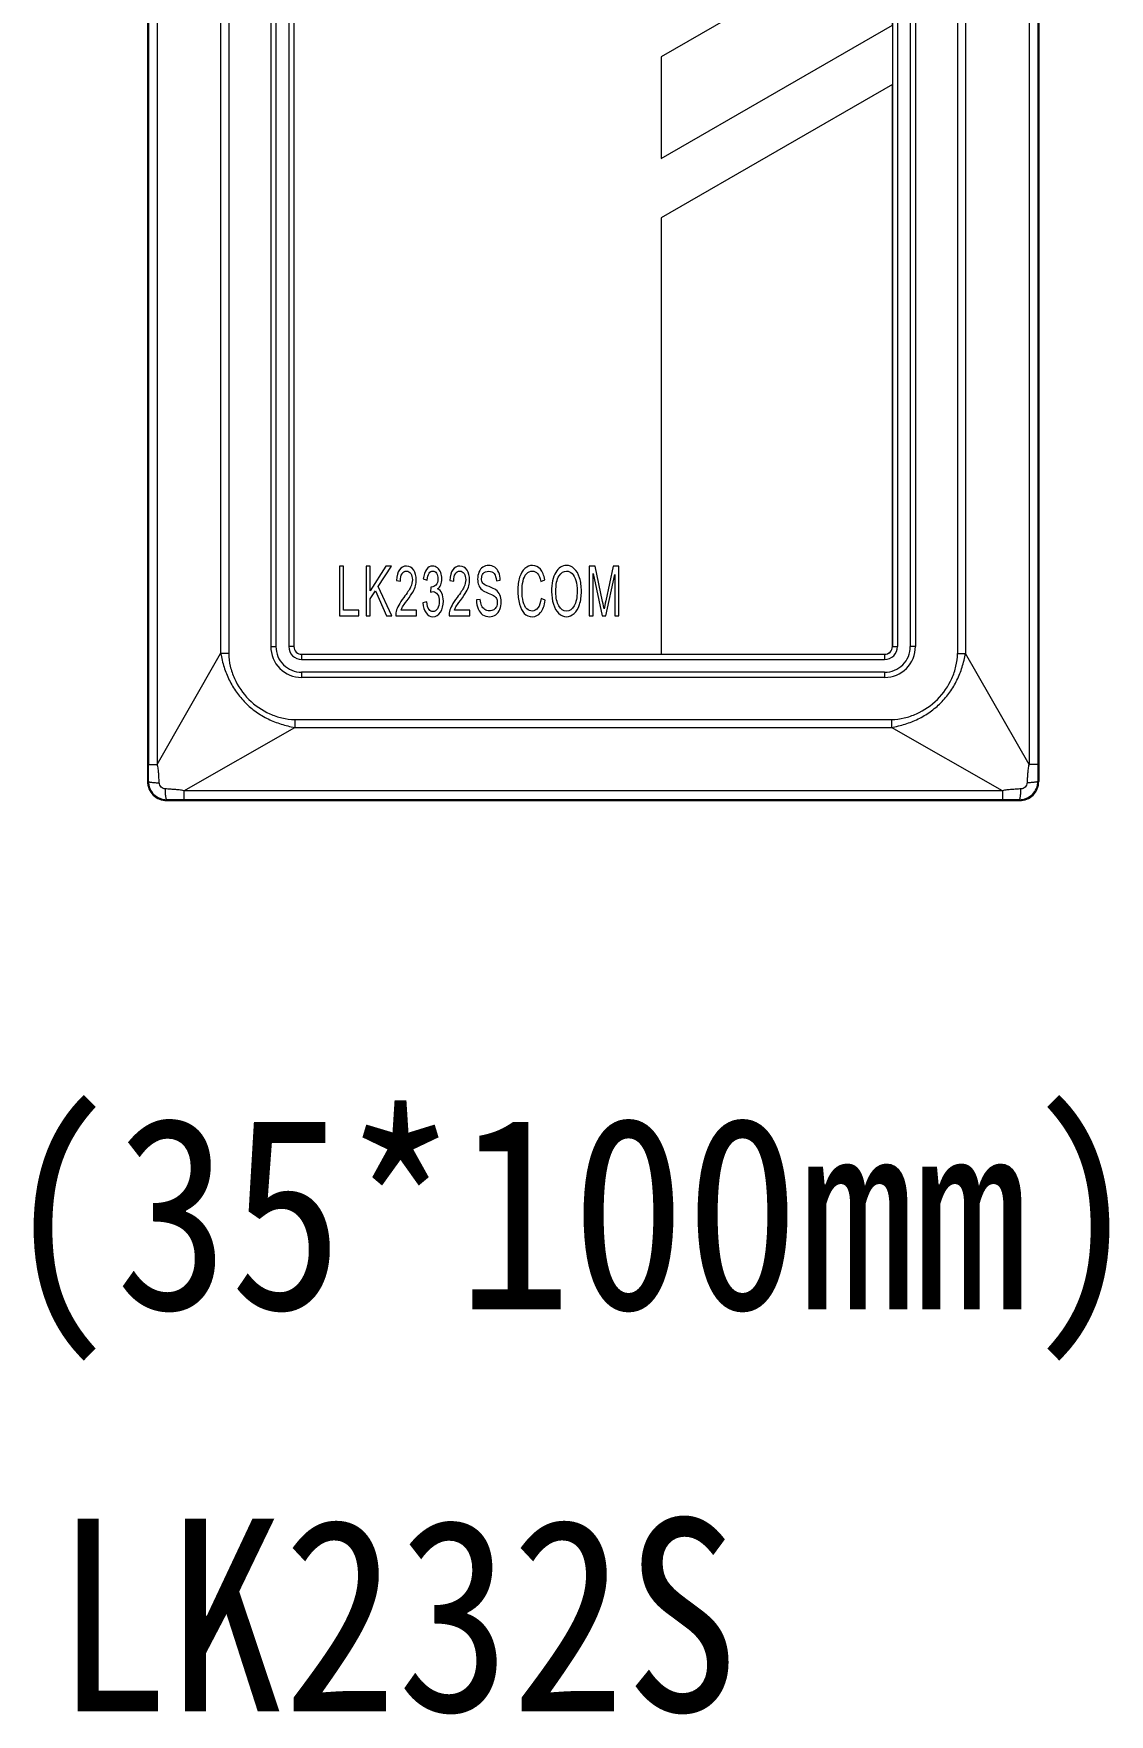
# Model space of a CAD drawing. Header units: millimetres. Extents: x 33157 to 59611, y -29750 to 1750.
# Drawn here: x 53860.2 to 53902.1, y -1009.6 to -944.2 of the extents above; entities that cross this region are included whole.
import ezdxf

# ---------------------------------------------------------------- set-up
doc = ezdxf.new("R2010")
doc.units = ezdxf.units.MM
doc.layers.get('0').update_dxf_attribs({"lineweight": 18})
doc.layers.add('layer 1', color=7, linetype='Continuous', lineweight=18)
doc.styles.add('STYLE1', font='')
doc.styles.get('STYLE1').set_extended_font_data('宋体')

msp = doc.modelspace()

# ---------------------------------------------------------------- linework, layer by layer
at = {"layer": 'layer 1', "lineweight": 9}
for p, q in [((53864.605, -874.803), (53864.605, -973.303)), ((53899.305, -874.803), (53899.305, -973.303)), ((53864.643, -875.468), (53864.643, -972.639)), ((53864.985, -875.468), (53864.985, -972.639)), ((53898.926, -875.468), (53898.926, -972.639)), ((53899.267, -875.468), (53899.267, -972.639)), ((53867.451, -879.784), (53867.451, -968.323)), ((53867.767, -879.784), (53867.767, -968.323)), ((53896.143, -879.784), (53896.143, -968.323)), ((53896.459, -879.784), (53896.459, -968.323)), ((53869.405, -880.053), (53869.405, -968.053)), ((53869.605, -880.053), (53869.605, -968.053)), ((53870.105, -880.053), (53870.105, -968.053)), ((53870.305, -880.053), (53870.305, -968.053)), ((53893.605, -880.053), (53893.605, -968.053)), ((53893.805, -880.053), (53893.805, -968.053)), ((53894.305, -880.053), (53894.305, -968.053)), ((53894.505, -880.053), (53894.505, -968.053)), ((53869.605, -968.053), (53869.605, -968.053)), ((53870.305, -968.053), (53870.305, -968.053)), ((53893.805, -968.053), (53893.805, -968.053)), ((53894.505, -968.053), (53894.505, -968.053)), ((53867.451, -968.323), (53867.451, -968.323)), ((53867.767, -968.323), (53867.767, -968.323)), ((53870.605, -968.353), (53870.605, -968.353)), ((53870.605, -968.353), (53870.605, -968.553)), ((53893.305, -968.353), (53893.305, -968.353)), ((53893.305, -968.353), (53893.305, -968.353)), ((53893.305, -968.353), (53893.305, -968.553)), ((53893.305, -968.553), (53893.305, -968.553)), ((53896.459, -968.323), (53896.459, -968.323)), ((53870.605, -969.053), (53870.605, -969.053)), ((53870.605, -969.053), (53870.605, -969.253)), ((53893.305, -969.053), (53893.305, -969.053)), ((53893.305, -969.053), (53893.305, -969.053)), ((53893.305, -969.053), (53893.305, -969.253)), ((53893.305, -969.253), (53893.305, -969.253)), ((53870.336, -970.891), (53870.336, -970.891)), ((53870.336, -970.891), (53870.336, -971.207)), ((53870.336, -971.207), (53870.336, -971.207)), ((53893.574, -970.891), (53893.574, -970.891)), ((53893.574, -970.891), (53893.574, -970.891)), ((53893.574, -970.891), (53893.574, -971.207)), ((53893.574, -971.207), (53893.574, -971.207)), ((53864.985, -972.639), (53864.985, -972.639)), ((53899.267, -972.639), (53899.267, -972.639)), ((53864.642, -973.303), (53864.642, -973.303)), ((53899.305, -973.303), (53899.305, -973.303)), ((53865.355, -974.016), (53865.355, -974.016)), ((53865.355, -974.016), (53865.355, -974.053)), ((53866.019, -973.674), (53866.019, -973.674)), ((53866.019, -973.674), (53866.019, -974.016)), ((53897.891, -973.674), (53897.891, -973.674)), ((53897.891, -973.674), (53897.891, -973.674)), ((53897.891, -973.674), (53897.891, -974.016)), ((53897.891, -974.016), (53897.891, -974.016)), ((53898.555, -974.016), (53898.555, -974.016)), ((53898.555, -974.016), (53898.555, -974.053)), ((53898.555, -974.053), (53898.555, -974.053))]:
    msp.add_line(p, q, dxfattribs=at)
at = {"layer": 'layer 1'}
for points, knots in [([(53893.605, -939.887), (53893.605, -939.887), (53893.605, -943.844), (53893.605, -943.844), (53893.605, -943.844), (53884.605, -949.041), (53884.605, -949.041), (53884.605, -949.041), (53884.605, -945.083), (53884.605, -945.083), (53884.605, -945.083), (53893.605, -939.887), (53893.605, -939.887)], [0, 0, 0, 0, 150462.341021, 150462.341021, 150462.341021, 300924.682042, 300924.682042, 300924.682042, 451387.023063, 451387.023063, 451387.023063, 601849.364084, 601849.364084, 601849.364084, 601849.364084]), ([(53893.605, -946.154), (53893.605, -946.154), (53893.605, -968.053), (53893.605, -968.053), (53893.605, -968.218), (53893.47, -968.353), (53893.305, -968.353), (53893.305, -968.353), (53884.605, -968.353), (53884.605, -968.353), (53884.605, -968.353), (53884.605, -951.35), (53884.605, -951.35), (53884.605, -951.35), (53893.605, -946.154), (53893.605, -946.154)], [0, 0, 0, 0, 146525.500914, 146525.500914, 146525.500914, 293051.001827, 293051.001827, 293051.001827, 439576.502741, 439576.502741, 439576.502741, 586102.003655, 586102.003655, 586102.003655, 732627.504568, 732627.504568, 732627.504568, 732627.504568]), ([(53872.079, -966.857), (53872.079, -966.857), (53872.079, -964.925), (53872.079, -964.925), (53872.079, -964.925), (53872.24, -964.925), (53872.24, -964.925), (53872.24, -964.925), (53872.24, -966.63), (53872.24, -966.63), (53872.24, -966.63), (53872.838, -966.63), (53872.838, -966.63), (53872.838, -966.63), (53872.838, -966.857), (53872.838, -966.857), (53872.838, -966.857), (53872.079, -966.857), (53872.079, -966.857)], [0, 0, 0, 0, 144049.710108, 144049.710108, 144049.710108, 288099.420216, 288099.420216, 288099.420216, 432149.130324, 432149.130324, 432149.130324, 576198.840432, 576198.840432, 576198.840432, 720248.55054, 720248.55054, 720248.55054, 864298.260648, 864298.260648, 864298.260648, 864298.260648]), ([(53873.117, -966.857), (53873.117, -966.857), (53873.117, -964.925), (53873.117, -964.925), (53873.117, -964.925), (53873.278, -964.925), (53873.278, -964.925), (53873.278, -964.925), (53873.278, -965.883), (53873.278, -965.883), (53873.278, -965.883), (53873.882, -964.925), (53873.882, -964.925), (53873.882, -964.925), (53874.099, -964.925), (53874.099, -964.925), (53874.099, -964.925), (53873.59, -965.708), (53873.59, -965.708), (53873.59, -965.708), (53874.121, -966.857), (53874.121, -966.857), (53874.121, -966.857), (53873.909, -966.857), (53873.909, -966.857), (53873.909, -966.857), (53873.477, -965.882), (53873.477, -965.882), (53873.477, -965.882), (53873.278, -966.187), (53873.278, -966.187), (53873.278, -966.187), (53873.278, -966.857), (53873.278, -966.857), (53873.278, -966.857), (53873.117, -966.857), (53873.117, -966.857)], [0, 0, 0, 0, 137644.12118, 137644.12118, 137644.12118, 275288.242359, 275288.242359, 275288.242359, 412932.363539, 412932.363539, 412932.363539, 550576.484719, 550576.484719, 550576.484719, 688220.605899, 688220.605899, 688220.605899, 825864.727078, 825864.727078, 825864.727078, 963508.848258, 963508.848258, 963508.848258, 1101152.969438, 1101152.969438, 1101152.969438, 1238797.090618, 1238797.090618, 1238797.090618, 1376441.211797, 1376441.211797, 1376441.211797, 1514085.332977, 1514085.332977, 1514085.332977, 1651729.454157, 1651729.454157, 1651729.454157, 1651729.454157]), ([(53877.411, -966.236), (53877.411, -966.236), (53877.562, -966.214), (53877.562, -966.214), (53877.569, -966.312), (53877.586, -966.391), (53877.612, -966.454), (53877.638, -966.516), (53877.679, -966.566), (53877.734, -966.605), (53877.79, -966.643), (53877.852, -966.662), (53877.921, -966.662), (53877.982, -966.662), (53878.036, -966.648), (53878.083, -966.619), (53878.13, -966.59), (53878.165, -966.549), (53878.188, -966.499), (53878.211, -966.448), (53878.222, -966.393), (53878.222, -966.333), (53878.222, -966.273), (53878.211, -966.22), (53878.189, -966.175), (53878.167, -966.13), (53878.131, -966.092), (53878.08, -966.061), (53878.047, -966.041), (53877.975, -966.01), (53877.863, -965.967), (53877.752, -965.924), (53877.674, -965.884), (53877.629, -965.847), (53877.571, -965.798), (53877.528, -965.738), (53877.5, -965.666), (53877.471, -965.595), (53877.457, -965.514), (53877.457, -965.426), (53877.457, -965.328), (53877.475, -965.236), (53877.509, -965.152), (53877.544, -965.067), (53877.595, -965.002), (53877.662, -964.958), (53877.728, -964.914), (53877.803, -964.892), (53877.885, -964.892), (53877.974, -964.892), (53878.054, -964.915), (53878.123, -964.961), (53878.191, -965.007), (53878.244, -965.075), (53878.281, -965.165), (53878.318, -965.255), (53878.338, -965.356), (53878.341, -965.47), (53878.341, -965.47), (53878.187, -965.489), (53878.187, -965.489), (53878.178, -965.367), (53878.15, -965.274), (53878.103, -965.212), (53878.055, -965.15), (53877.984, -965.119), (53877.891, -965.119), (53877.794, -965.119), (53877.723, -965.147), (53877.678, -965.204), (53877.634, -965.261), (53877.611, -965.329), (53877.611, -965.409), (53877.611, -965.478), (53877.627, -965.535), (53877.659, -965.58), (53877.69, -965.625), (53877.77, -965.671), (53877.901, -965.718), (53878.032, -965.765), (53878.121, -965.806), (53878.17, -965.841), (53878.24, -965.893), (53878.293, -965.958), (53878.326, -966.038), (53878.36, -966.117), (53878.377, -966.208), (53878.377, -966.312), (53878.377, -966.415), (53878.358, -966.511), (53878.321, -966.602), (53878.284, -966.692), (53878.231, -966.763), (53878.162, -966.813), (53878.093, -966.864), (53878.015, -966.889), (53877.928, -966.889), (53877.818, -966.889), (53877.726, -966.863), (53877.652, -966.813), (53877.578, -966.762), (53877.52, -966.685), (53877.478, -966.583), (53877.435, -966.481), (53877.413, -966.365), (53877.411, -966.236)], [0, 0, 0, 0, 133432.512794, 133432.512794, 133432.512794, 266865.025588, 266865.025588, 266865.025588, 400297.538382, 400297.538382, 400297.538382, 533730.051176, 533730.051176, 533730.051176, 667162.563971, 667162.563971, 667162.563971, 800595.076765, 800595.076765, 800595.076765, 934027.589559, 934027.589559, 934027.589559, 1067460.102353, 1067460.102353, 1067460.102353, 1200892.615147, 1200892.615147, 1200892.615147, 1334325.127941, 1334325.127941, 1334325.127941, 1467757.640735, 1467757.640735, 1467757.640735, 1601190.153529, 1601190.153529, 1601190.153529, 1734622.666323, 1734622.666323, 1734622.666323, 1868055.179117, 1868055.179117, 1868055.179117, 2001487.691912, 2001487.691912, 2001487.691912, 2134920.204706, 2134920.204706, 2134920.204706, 2268352.7175, 2268352.7175, 2268352.7175, 2401785.230294, 2401785.230294, 2401785.230294, 2535217.743088, 2535217.743088, 2535217.743088, 2668650.255882, 2668650.255882, 2668650.255882, 2802082.768676, 2802082.768676, 2802082.768676, 2935515.28147, 2935515.28147, 2935515.28147, 3068947.794264, 3068947.794264, 3068947.794264, 3202380.307058, 3202380.307058, 3202380.307058, 3335812.819853, 3335812.819853, 3335812.819853, 3469245.332647, 3469245.332647, 3469245.332647, 3602677.845441, 3602677.845441, 3602677.845441, 3736110.358235, 3736110.358235, 3736110.358235, 3869542.871029, 3869542.871029, 3869542.871029, 4002975.383823, 4002975.383823, 4002975.383823, 4136407.896617, 4136407.896617, 4136407.896617, 4269840.409411, 4269840.409411, 4269840.409411, 4403272.922205, 4403272.922205, 4403272.922205, 4536705.434999, 4536705.434999, 4536705.434999, 4670137.947794, 4670137.947794, 4670137.947794, 4670137.947794]), ([(53879.932, -966.179), (53879.932, -966.179), (53880.093, -966.244), (53880.093, -966.244), (53880.06, -966.454), (53879.999, -966.613), (53879.912, -966.724), (53879.825, -966.834), (53879.718, -966.889), (53879.591, -966.889), (53879.461, -966.889), (53879.354, -966.847), (53879.272, -966.762), (53879.19, -966.677), (53879.128, -966.554), (53879.085, -966.394), (53879.043, -966.233), (53879.021, -966.061), (53879.021, -965.876), (53879.021, -965.675), (53879.045, -965.5), (53879.094, -965.35), (53879.142, -965.2), (53879.211, -965.086), (53879.3, -965.009), (53879.389, -964.931), (53879.487, -964.892), (53879.594, -964.892), (53879.715, -964.892), (53879.817, -964.941), (53879.9, -965.04), (53879.983, -965.138), (53880.041, -965.276), (53880.073, -965.454), (53880.073, -965.454), (53879.915, -965.514), (53879.915, -965.514), (53879.887, -965.373), (53879.846, -965.271), (53879.793, -965.207), (53879.739, -965.143), (53879.672, -965.111), (53879.591, -965.111), (53879.498, -965.111), (53879.42, -965.146), (53879.357, -965.217), (53879.295, -965.288), (53879.251, -965.384), (53879.226, -965.504), (53879.2, -965.624), (53879.187, -965.748), (53879.187, -965.875), (53879.187, -966.039), (53879.202, -966.182), (53879.232, -966.305), (53879.262, -966.428), (53879.309, -966.519), (53879.372, -966.58), (53879.436, -966.64), (53879.504, -966.67), (53879.578, -966.67), (53879.668, -966.67), (53879.744, -966.629), (53879.806, -966.547), (53879.868, -966.464), (53879.91, -966.342), (53879.932, -966.179)], [0, 0, 0, 0, 134748.211759, 134748.211759, 134748.211759, 269496.423518, 269496.423518, 269496.423518, 404244.635277, 404244.635277, 404244.635277, 538992.847036, 538992.847036, 538992.847036, 673741.058795, 673741.058795, 673741.058795, 808489.270554, 808489.270554, 808489.270554, 943237.482313, 943237.482313, 943237.482313, 1077985.694072, 1077985.694072, 1077985.694072, 1212733.905831, 1212733.905831, 1212733.905831, 1347482.11759, 1347482.11759, 1347482.11759, 1482230.329349, 1482230.329349, 1482230.329349, 1616978.541108, 1616978.541108, 1616978.541108, 1751726.752867, 1751726.752867, 1751726.752867, 1886474.964626, 1886474.964626, 1886474.964626, 2021223.176385, 2021223.176385, 2021223.176385, 2155971.388144, 2155971.388144, 2155971.388144, 2290719.599902, 2290719.599902, 2290719.599902, 2425467.811661, 2425467.811661, 2425467.811661, 2560216.02342, 2560216.02342, 2560216.02342, 2694964.235179, 2694964.235179, 2694964.235179, 2829712.446938, 2829712.446938, 2829712.446938, 2964460.658697, 2964460.658697, 2964460.658697, 2964460.658697]), ([(53880.337, -965.916), (53880.337, -965.596), (53880.392, -965.345), (53880.5, -965.164), (53880.608, -964.983), (53880.748, -964.892), (53880.919, -964.892), (53881.032, -964.892), (53881.133, -964.935), (53881.223, -965.02), (53881.313, -965.105), (53881.381, -965.224), (53881.429, -965.376), (53881.476, -965.528), (53881.5, -965.701), (53881.5, -965.894), (53881.5, -966.089), (53881.475, -966.265), (53881.425, -966.419), (53881.375, -966.574), (53881.305, -966.691), (53881.214, -966.77), (53881.122, -966.849), (53881.024, -966.889), (53880.918, -966.889), (53880.804, -966.889), (53880.702, -966.845), (53880.612, -966.757), (53880.522, -966.67), (53880.453, -966.55), (53880.407, -966.398), (53880.361, -966.246), (53880.337, -966.086), (53880.337, -965.916)], [0, 0, 0, 0, 138203.901732, 138203.901732, 138203.901732, 276407.803464, 276407.803464, 276407.803464, 414611.705196, 414611.705196, 414611.705196, 552815.606928, 552815.606928, 552815.606928, 691019.50866, 691019.50866, 691019.50866, 829223.410392, 829223.410392, 829223.410392, 967427.312124, 967427.312124, 967427.312124, 1105631.213856, 1105631.213856, 1105631.213856, 1243835.115588, 1243835.115588, 1243835.115588, 1382039.01732, 1382039.01732, 1382039.01732, 1520242.919052, 1520242.919052, 1520242.919052, 1520242.919052]), ([(53881.797, -966.857), (53881.797, -966.857), (53881.797, -964.925), (53881.797, -964.925), (53881.797, -964.925), (53882.038, -964.925), (53882.038, -964.925), (53882.038, -964.925), (53882.325, -966.292), (53882.325, -966.292), (53882.352, -966.42), (53882.371, -966.515), (53882.383, -966.578), (53882.397, -966.508), (53882.419, -966.405), (53882.448, -966.268), (53882.448, -966.268), (53882.741, -964.925), (53882.741, -964.925), (53882.741, -964.925), (53882.956, -964.925), (53882.956, -964.925), (53882.956, -964.925), (53882.956, -966.857), (53882.956, -966.857), (53882.956, -966.857), (53882.802, -966.857), (53882.802, -966.857), (53882.802, -966.857), (53882.802, -965.24), (53882.802, -965.24), (53882.802, -965.24), (53882.447, -966.857), (53882.447, -966.857), (53882.447, -966.857), (53882.302, -966.857), (53882.302, -966.857), (53882.302, -966.857), (53881.952, -965.211), (53881.952, -965.211), (53881.952, -965.211), (53881.952, -966.857), (53881.952, -966.857), (53881.952, -966.857), (53881.797, -966.857), (53881.797, -966.857)], [0, 0, 0, 0, 136351.131406, 136351.131406, 136351.131406, 272702.262812, 272702.262812, 272702.262812, 409053.394217, 409053.394217, 409053.394217, 545404.525623, 545404.525623, 545404.525623, 681755.657029, 681755.657029, 681755.657029, 818106.788435, 818106.788435, 818106.788435, 954457.91984, 954457.91984, 954457.91984, 1090809.051246, 1090809.051246, 1090809.051246, 1227160.182652, 1227160.182652, 1227160.182652, 1363511.314058, 1363511.314058, 1363511.314058, 1499862.445464, 1499862.445464, 1499862.445464, 1636213.576869, 1636213.576869, 1636213.576869, 1772564.708275, 1772564.708275, 1772564.708275, 1908915.839681, 1908915.839681, 1908915.839681, 2045266.971087, 2045266.971087, 2045266.971087, 2045266.971087]), ([(53875.073, -966.63), (53875.073, -966.63), (53875.073, -966.857), (53875.073, -966.857), (53875.073, -966.857), (53874.268, -966.857), (53874.268, -966.857), (53874.267, -966.8), (53874.273, -966.745), (53874.286, -966.692), (53874.307, -966.605), (53874.34, -966.519), (53874.385, -966.435), (53874.431, -966.351), (53874.496, -966.254), (53874.58, -966.143), (53874.712, -965.971), (53874.801, -965.835), (53874.848, -965.734), (53874.895, -965.633), (53874.918, -965.538), (53874.918, -965.448), (53874.918, -965.354), (53874.897, -965.275), (53874.855, -965.21), (53874.812, -965.146), (53874.757, -965.113), (53874.689, -965.113), (53874.616, -965.113), (53874.559, -965.148), (53874.515, -965.216), (53874.472, -965.284), (53874.45, -965.378), (53874.45, -965.499), (53874.45, -965.499), (53874.297, -965.475), (53874.297, -965.475), (53874.308, -965.293), (53874.347, -965.155), (53874.416, -965.06), (53874.484, -964.964), (53874.576, -964.917), (53874.692, -964.917), (53874.808, -964.917), (53874.901, -964.968), (53874.969, -965.071), (53875.037, -965.174), (53875.071, -965.301), (53875.071, -965.453), (53875.071, -965.531), (53875.061, -965.607), (53875.041, -965.681), (53875.021, -965.757), (53874.988, -965.835), (53874.942, -965.918), (53874.896, -966), (53874.819, -966.114), (53874.712, -966.258), (53874.622, -966.378), (53874.565, -966.459), (53874.539, -966.501), (53874.514, -966.544), (53874.493, -966.587), (53874.476, -966.63), (53874.476, -966.63), (53875.073, -966.63), (53875.073, -966.63)], [0, 0, 0, 0, 134736.557516, 134736.557516, 134736.557516, 269473.115032, 269473.115032, 269473.115032, 404209.672549, 404209.672549, 404209.672549, 538946.230065, 538946.230065, 538946.230065, 673682.787581, 673682.787581, 673682.787581, 808419.345097, 808419.345097, 808419.345097, 943155.902613, 943155.902613, 943155.902613, 1077892.46013, 1077892.46013, 1077892.46013, 1212629.017646, 1212629.017646, 1212629.017646, 1347365.575162, 1347365.575162, 1347365.575162, 1482102.132678, 1482102.132678, 1482102.132678, 1616838.690194, 1616838.690194, 1616838.690194, 1751575.247711, 1751575.247711, 1751575.247711, 1886311.805227, 1886311.805227, 1886311.805227, 2021048.362743, 2021048.362743, 2021048.362743, 2155784.920259, 2155784.920259, 2155784.920259, 2290521.477775, 2290521.477775, 2290521.477775, 2425258.035292, 2425258.035292, 2425258.035292, 2559994.592808, 2559994.592808, 2559994.592808, 2694731.150324, 2694731.150324, 2694731.150324, 2829467.70784, 2829467.70784, 2829467.70784, 2964204.265356, 2964204.265356, 2964204.265356, 2964204.265356]), ([(53875.328, -966.344), (53875.328, -966.344), (53875.478, -966.312), (53875.478, -966.312), (53875.495, -966.446), (53875.524, -966.544), (53875.565, -966.603), (53875.606, -966.662), (53875.656, -966.692), (53875.716, -966.692), (53875.787, -966.692), (53875.846, -966.653), (53875.894, -966.576), (53875.942, -966.499), (53875.966, -966.403), (53875.966, -966.289), (53875.966, -966.18), (53875.944, -966.09), (53875.899, -966.019), (53875.854, -965.948), (53875.798, -965.913), (53875.728, -965.913), (53875.7, -965.913), (53875.665, -965.922), (53875.623, -965.939), (53875.623, -965.939), (53875.639, -965.731), (53875.639, -965.731), (53875.649, -965.733), (53875.658, -965.734), (53875.664, -965.734), (53875.727, -965.734), (53875.785, -965.708), (53875.836, -965.655), (53875.887, -965.602), (53875.912, -965.521), (53875.912, -965.412), (53875.912, -965.325), (53875.893, -965.253), (53875.856, -965.196), (53875.819, -965.139), (53875.772, -965.111), (53875.713, -965.111), (53875.655, -965.111), (53875.606, -965.14), (53875.568, -965.198), (53875.529, -965.257), (53875.504, -965.345), (53875.493, -965.462), (53875.493, -965.462), (53875.344, -965.418), (53875.344, -965.418), (53875.362, -965.259), (53875.403, -965.136), (53875.468, -965.048), (53875.533, -964.96), (53875.613, -964.917), (53875.709, -964.917), (53875.776, -964.917), (53875.837, -964.939), (53875.892, -964.984), (53875.948, -965.029), (53875.991, -965.091), (53876.02, -965.169), (53876.05, -965.247), (53876.065, -965.33), (53876.065, -965.418), (53876.065, -965.501), (53876.051, -965.576), (53876.023, -965.645), (53875.994, -965.713), (53875.953, -965.767), (53875.897, -965.808), (53875.969, -965.834), (53876.025, -965.889), (53876.065, -965.972), (53876.104, -966.055), (53876.124, -966.159), (53876.124, -966.284), (53876.124, -966.452), (53876.085, -966.596), (53876.008, -966.713), (53875.931, -966.831), (53875.833, -966.889), (53875.715, -966.889), (53875.608, -966.889), (53875.52, -966.838), (53875.449, -966.737), (53875.378, -966.636), (53875.338, -966.505), (53875.328, -966.344)], [0, 0, 0, 0, 133807.713948, 133807.713948, 133807.713948, 267615.427897, 267615.427897, 267615.427897, 401423.141845, 401423.141845, 401423.141845, 535230.855793, 535230.855793, 535230.855793, 669038.569742, 669038.569742, 669038.569742, 802846.28369, 802846.28369, 802846.28369, 936653.997638, 936653.997638, 936653.997638, 1070461.711587, 1070461.711587, 1070461.711587, 1204269.425535, 1204269.425535, 1204269.425535, 1338077.139483, 1338077.139483, 1338077.139483, 1471884.853432, 1471884.853432, 1471884.853432, 1605692.56738, 1605692.56738, 1605692.56738, 1739500.281328, 1739500.281328, 1739500.281328, 1873307.995277, 1873307.995277, 1873307.995277, 2007115.709225, 2007115.709225, 2007115.709225, 2140923.423173, 2140923.423173, 2140923.423173, 2274731.137122, 2274731.137122, 2274731.137122, 2408538.85107, 2408538.85107, 2408538.85107, 2542346.565018, 2542346.565018, 2542346.565018, 2676154.278967, 2676154.278967, 2676154.278967, 2809961.992915, 2809961.992915, 2809961.992915, 2943769.706863, 2943769.706863, 2943769.706863, 3077577.420812, 3077577.420812, 3077577.420812, 3211385.13476, 3211385.13476, 3211385.13476, 3345192.848708, 3345192.848708, 3345192.848708, 3479000.562657, 3479000.562657, 3479000.562657, 3612808.276605, 3612808.276605, 3612808.276605, 3746615.990553, 3746615.990553, 3746615.990553, 3880423.704502, 3880423.704502, 3880423.704502, 4014231.41845, 4014231.41845, 4014231.41845, 4014231.41845]), ([(53877.149, -966.63), (53877.149, -966.63), (53877.149, -966.857), (53877.149, -966.857), (53877.149, -966.857), (53876.344, -966.857), (53876.344, -966.857), (53876.343, -966.8), (53876.349, -966.745), (53876.362, -966.692), (53876.383, -966.605), (53876.416, -966.519), (53876.461, -966.435), (53876.507, -966.351), (53876.572, -966.254), (53876.656, -966.143), (53876.788, -965.971), (53876.877, -965.835), (53876.924, -965.734), (53876.971, -965.633), (53876.994, -965.538), (53876.994, -965.448), (53876.994, -965.354), (53876.973, -965.275), (53876.931, -965.21), (53876.888, -965.146), (53876.833, -965.113), (53876.765, -965.113), (53876.692, -965.113), (53876.635, -965.148), (53876.591, -965.216), (53876.548, -965.284), (53876.526, -965.378), (53876.526, -965.499), (53876.526, -965.499), (53876.373, -965.475), (53876.373, -965.475), (53876.384, -965.293), (53876.423, -965.155), (53876.492, -965.06), (53876.56, -964.964), (53876.652, -964.917), (53876.768, -964.917), (53876.884, -964.917), (53876.977, -964.968), (53877.045, -965.071), (53877.113, -965.174), (53877.147, -965.301), (53877.147, -965.453), (53877.147, -965.531), (53877.137, -965.607), (53877.117, -965.681), (53877.097, -965.757), (53877.064, -965.835), (53877.018, -965.918), (53876.972, -966), (53876.895, -966.114), (53876.788, -966.258), (53876.698, -966.378), (53876.641, -966.459), (53876.615, -966.501), (53876.59, -966.544), (53876.569, -966.587), (53876.552, -966.63), (53876.552, -966.63), (53877.149, -966.63), (53877.149, -966.63)], [0, 0, 0, 0, 134741.702361, 134741.702361, 134741.702361, 269483.404722, 269483.404722, 269483.404722, 404225.107083, 404225.107083, 404225.107083, 538966.809444, 538966.809444, 538966.809444, 673708.511805, 673708.511805, 673708.511805, 808450.214166, 808450.214166, 808450.214166, 943191.916528, 943191.916528, 943191.916528, 1077933.618889, 1077933.618889, 1077933.618889, 1212675.32125, 1212675.32125, 1212675.32125, 1347417.023611, 1347417.023611, 1347417.023611, 1482158.725972, 1482158.725972, 1482158.725972, 1616900.428333, 1616900.428333, 1616900.428333, 1751642.130694, 1751642.130694, 1751642.130694, 1886383.833055, 1886383.833055, 1886383.833055, 2021125.535416, 2021125.535416, 2021125.535416, 2155867.237777, 2155867.237777, 2155867.237777, 2290608.940138, 2290608.940138, 2290608.940138, 2425350.642499, 2425350.642499, 2425350.642499, 2560092.34486, 2560092.34486, 2560092.34486, 2694834.047221, 2694834.047221, 2694834.047221, 2829575.749583, 2829575.749583, 2829575.749583, 2964317.451944, 2964317.451944, 2964317.451944, 2964317.451944]), ([(53880.504, -965.921), (53880.504, -966.153), (53880.543, -966.336), (53880.622, -966.47), (53880.7, -966.603), (53880.799, -966.67), (53880.918, -966.67), (53881.039, -966.67), (53881.138, -966.603), (53881.216, -966.468), (53881.294, -966.333), (53881.333, -966.142), (53881.333, -965.893), (53881.333, -965.736), (53881.317, -965.599), (53881.283, -965.482), (53881.25, -965.365), (53881.201, -965.274), (53881.137, -965.21), (53881.072, -965.146), (53881, -965.113), (53880.92, -965.113), (53880.806, -965.113), (53880.709, -965.176), (53880.627, -965.3), (53880.545, -965.424), (53880.504, -965.631), (53880.504, -965.921)], [0, 0, 0, 0, 139748.402983, 139748.402983, 139748.402983, 279496.805967, 279496.805967, 279496.805967, 419245.20895, 419245.20895, 419245.20895, 558993.611933, 558993.611933, 558993.611933, 698742.014916, 698742.014916, 698742.014916, 838490.4179, 838490.4179, 838490.4179, 978238.820883, 978238.820883, 978238.820883, 1117987.223866, 1117987.223866, 1117987.223866, 1257735.626849, 1257735.626849, 1257735.626849, 1257735.626849])]:
    msp.add_open_spline(points, degree=3, knots=knots, dxfattribs=at)
at = {"layer": 'layer 1', "lineweight": 9}
for points in [[(53869.405, -968.053), (53869.405, -968.053), (53869.605, -968.053), (53869.605, -968.053)], [(53870.305, -968.053), (53870.305, -968.053), (53870.105, -968.053), (53870.105, -968.053)], [(53893.605, -968.053), (53893.605, -968.053), (53893.805, -968.053), (53893.805, -968.053)], [(53894.505, -968.053), (53894.505, -968.053), (53894.305, -968.053), (53894.305, -968.053)], [(53864.985, -972.639), (53864.985, -972.639), (53867.451, -968.323), (53867.451, -968.323)], [(53867.767, -968.323), (53867.767, -968.323), (53867.451, -968.323), (53867.451, -968.323)], [(53870.605, -968.353), (53870.605, -968.353), (53893.305, -968.353), (53893.305, -968.353)], [(53870.605, -968.553), (53870.605, -968.553), (53893.305, -968.553), (53893.305, -968.553)], [(53896.143, -968.323), (53896.143, -968.323), (53896.459, -968.323), (53896.459, -968.323)], [(53898.926, -972.639), (53898.926, -972.639), (53896.459, -968.323), (53896.459, -968.323)], [(53893.305, -969.053), (53893.305, -969.053), (53870.605, -969.053), (53870.605, -969.053)], [(53893.305, -969.253), (53893.305, -969.253), (53870.605, -969.253), (53870.605, -969.253)], [(53866.019, -973.674), (53866.019, -973.674), (53870.336, -971.207), (53870.336, -971.207)], [(53870.336, -970.891), (53870.336, -970.891), (53893.574, -970.891), (53893.574, -970.891)], [(53870.336, -971.207), (53870.336, -971.207), (53893.574, -971.207), (53893.574, -971.207)], [(53897.891, -973.674), (53897.891, -973.674), (53893.574, -971.207), (53893.574, -971.207)], [(53864.643, -972.639), (53864.643, -972.639), (53864.985, -972.639), (53864.985, -972.639)], [(53864.642, -973.303), (53864.642, -973.082), (53864.643, -972.86), (53864.643, -972.639)], [(53899.267, -972.639), (53899.267, -972.639), (53898.926, -972.639), (53898.926, -972.639)], [(53899.267, -972.639), (53899.267, -972.86), (53899.268, -973.082), (53899.268, -973.303)], [(53864.642, -973.303), (53864.642, -973.303), (53864.605, -973.303), (53864.605, -973.303)], [(53899.268, -973.303), (53899.268, -973.303), (53899.305, -973.303), (53899.305, -973.303)], [(53865.355, -974.053), (53865.355, -974.053), (53898.555, -974.053), (53898.555, -974.053)], [(53866.019, -974.016), (53865.798, -974.016), (53865.576, -974.016), (53865.355, -974.016)], [(53897.891, -973.674), (53897.891, -973.674), (53866.019, -973.674), (53866.019, -973.674)], [(53897.891, -974.016), (53897.891, -974.016), (53866.019, -974.016), (53866.019, -974.016)], [(53898.555, -974.016), (53898.334, -974.016), (53898.112, -974.016), (53897.891, -974.016)]]:
    msp.add_open_spline(points, degree=3, dxfattribs=at)
for points, knots in [([(53869.405, -968.053), (53869.405, -968.372), (53869.532, -968.677), (53869.757, -968.902), (53869.982, -969.127), (53870.287, -969.253), (53870.605, -969.253)], [0, 0, 0, 0, 169675.070272, 169675.070272, 169675.070272, 339350.140544, 339350.140544, 339350.140544, 339350.140544]), ([(53869.605, -968.053), (53869.605, -968.318), (53869.71, -968.573), (53869.898, -968.76), (53870.086, -968.948), (53870.34, -969.053), (53870.605, -969.053)], [0, 0, 0, 0, 169675.475903, 169675.475903, 169675.475903, 339350.951807, 339350.951807, 339350.951807, 339350.951807]), ([(53870.105, -968.053), (53870.105, -968.186), (53870.158, -968.313), (53870.252, -968.407), (53870.345, -968.501), (53870.472, -968.553), (53870.605, -968.553)], [0, 0, 0, 0, 169676.490377, 169676.490377, 169676.490377, 339352.980754, 339352.980754, 339352.980754, 339352.980754]), ([(53870.305, -968.053), (53870.305, -968.133), (53870.337, -968.209), (53870.393, -968.265), (53870.449, -968.322), (53870.526, -968.353), (53870.605, -968.353)], [0, 0, 0, 0, 169676.896173, 169676.896173, 169676.896173, 339353.792346, 339353.792346, 339353.792346, 339353.792346]), ([(53893.305, -969.253), (53893.623, -969.253), (53893.929, -969.127), (53894.154, -968.902), (53894.379, -968.677), (53894.505, -968.372), (53894.505, -968.053)], [0, 0, 0, 0, 169751.078682, 169751.078682, 169751.078682, 339502.157364, 339502.157364, 339502.157364, 339502.157364]), ([(53893.305, -969.053), (53893.57, -969.053), (53893.825, -968.948), (53894.012, -968.76), (53894.2, -968.573), (53894.305, -968.318), (53894.305, -968.053)], [0, 0, 0, 0, 169750.624001, 169750.624001, 169750.624001, 339501.248003, 339501.248003, 339501.248003, 339501.248003]), ([(53893.305, -968.553), (53893.438, -968.553), (53893.565, -968.501), (53893.659, -968.407), (53893.752, -968.313), (53893.805, -968.186), (53893.805, -968.053)], [0, 0, 0, 0, 169749.487404, 169749.487404, 169749.487404, 339498.974809, 339498.974809, 339498.974809, 339498.974809]), ([(53893.305, -968.353), (53893.385, -968.353), (53893.461, -968.322), (53893.517, -968.265), (53893.573, -968.209), (53893.605, -968.133), (53893.605, -968.053)], [0, 0, 0, 0, 169749.032697, 169749.032697, 169749.032697, 339498.065393, 339498.065393, 339498.065393, 339498.065393]), ([(53867.451, -968.323), (53867.473, -968.411), (53867.492, -968.499), (53867.514, -968.587), (53867.536, -968.676), (53867.56, -968.763), (53867.587, -968.85), (53867.642, -969.023), (53867.708, -969.193), (53867.788, -969.356), (53867.867, -969.52), (53867.96, -969.677), (53868.066, -969.825), (53868.171, -969.973), (53868.289, -970.113), (53868.417, -970.241), (53868.546, -970.37), (53868.685, -970.487), (53868.833, -970.593), (53868.982, -970.698), (53869.138, -970.791), (53869.302, -970.871), (53869.465, -970.95), (53869.635, -971.017), (53869.808, -971.071), (53869.895, -971.098), (53869.983, -971.122), (53870.071, -971.144), (53870.159, -971.166), (53870.248, -971.186), (53870.336, -971.207)], [0, 0, 0, 0, 138920.364946, 138920.364946, 138920.364946, 277840.729892, 277840.729892, 277840.729892, 416761.094838, 416761.094838, 416761.094838, 555681.459784, 555681.459784, 555681.459784, 694601.824729, 694601.824729, 694601.824729, 833522.189675, 833522.189675, 833522.189675, 972442.554621, 972442.554621, 972442.554621, 1111362.919567, 1111362.919567, 1111362.919567, 1250283.284513, 1250283.284513, 1250283.284513, 1389203.649459, 1389203.649459, 1389203.649459, 1389203.649459]), ([(53867.767, -968.323), (53867.767, -968.489), (53867.79, -968.655), (53867.827, -968.817), (53867.865, -968.979), (53867.919, -969.138), (53867.987, -969.29), (53868.123, -969.592), (53868.316, -969.871), (53868.551, -970.107), (53868.787, -970.343), (53869.066, -970.536), (53869.369, -970.671), (53869.521, -970.739), (53869.679, -970.793), (53869.841, -970.831), (53870.003, -970.869), (53870.17, -970.891), (53870.336, -970.891)], [0, 0, 0, 0, 144046.011584, 144046.011584, 144046.011584, 288092.023168, 288092.023168, 288092.023168, 432138.034752, 432138.034752, 432138.034752, 576184.046336, 576184.046336, 576184.046336, 720230.05792, 720230.05792, 720230.05792, 864276.069504, 864276.069504, 864276.069504, 864276.069504]), ([(53893.574, -970.891), (53893.741, -970.891), (53893.907, -970.869), (53894.069, -970.831), (53894.231, -970.793), (53894.389, -970.739), (53894.541, -970.671), (53894.844, -970.535), (53895.123, -970.343), (53895.359, -970.107), (53895.595, -969.871), (53895.787, -969.592), (53895.923, -969.289), (53895.991, -969.138), (53896.045, -968.979), (53896.083, -968.817), (53896.121, -968.655), (53896.143, -968.489), (53896.143, -968.323)], [0, 0, 0, 0, 144117.013768, 144117.013768, 144117.013768, 288234.027536, 288234.027536, 288234.027536, 432351.041305, 432351.041305, 432351.041305, 576468.055073, 576468.055073, 576468.055073, 720585.068841, 720585.068841, 720585.068841, 864702.082609, 864702.082609, 864702.082609, 864702.082609]), ([(53893.574, -971.207), (53893.663, -971.185), (53893.751, -971.166), (53893.839, -971.144), (53893.927, -971.122), (53894.015, -971.098), (53894.102, -971.071), (53894.275, -971.017), (53894.445, -970.95), (53894.608, -970.871), (53894.772, -970.791), (53894.929, -970.698), (53895.077, -970.593), (53895.225, -970.487), (53895.364, -970.37), (53895.493, -970.241), (53895.621, -970.113), (53895.739, -969.973), (53895.844, -969.825), (53895.95, -969.677), (53896.043, -969.52), (53896.122, -969.356), (53896.202, -969.193), (53896.268, -969.023), (53896.323, -968.85), (53896.35, -968.763), (53896.374, -968.676), (53896.396, -968.587), (53896.418, -968.499), (53896.437, -968.411), (53896.459, -968.323)], [0, 0, 0, 0, 138989.733842, 138989.733842, 138989.733842, 277979.467684, 277979.467684, 277979.467684, 416969.201525, 416969.201525, 416969.201525, 555958.935367, 555958.935367, 555958.935367, 694948.669209, 694948.669209, 694948.669209, 833938.403051, 833938.403051, 833938.403051, 972928.136892, 972928.136892, 972928.136892, 1111917.870734, 1111917.870734, 1111917.870734, 1250907.604576, 1250907.604576, 1250907.604576, 1389897.338418, 1389897.338418, 1389897.338418, 1389897.338418]), ([(53865.062, -973.359), (53865.059, -973.299), (53865.056, -973.238), (53865.052, -973.178), (53865.048, -973.118), (53865.045, -973.057), (53865.04, -972.997), (53865.035, -972.937), (53865.029, -972.877), (53865.022, -972.816), (53865.015, -972.756), (53865.006, -972.695), (53864.985, -972.639)], [0, 0, 0, 0, 150449.308626, 150449.308626, 150449.308626, 300898.617251, 300898.617251, 300898.617251, 451347.925877, 451347.925877, 451347.925877, 601797.234503, 601797.234503, 601797.234503, 601797.234503]), ([(53898.926, -972.639), (53898.914, -972.667), (53898.908, -972.697), (53898.902, -972.727), (53898.896, -972.756), (53898.892, -972.786), (53898.888, -972.816), (53898.881, -972.876), (53898.875, -972.937), (53898.871, -972.997), (53898.866, -973.057), (53898.862, -973.118), (53898.858, -973.178), (53898.854, -973.238), (53898.851, -973.299), (53898.848, -973.359)], [0, 0, 0, 0, 146598.682837, 146598.682837, 146598.682837, 293197.365674, 293197.365674, 293197.365674, 439796.048511, 439796.048511, 439796.048511, 586394.731348, 586394.731348, 586394.731348, 732993.414185, 732993.414185, 732993.414185, 732993.414185]), ([(53864.605, -973.303), (53864.605, -973.502), (53864.684, -973.693), (53864.825, -973.834), (53864.965, -973.974), (53865.156, -974.053), (53865.355, -974.053)], [0, 0, 0, 0, 169668.000535, 169668.000535, 169668.000535, 339336.001069, 339336.001069, 339336.001069, 339336.001069]), ([(53864.642, -973.303), (53864.642, -973.492), (53864.717, -973.674), (53864.851, -973.808), (53864.984, -973.941), (53865.166, -974.016), (53865.355, -974.016)], [0, 0, 0, 0, 169668.075178, 169668.075178, 169668.075178, 339336.150356, 339336.150356, 339336.150356, 339336.150356]), ([(53864.642, -973.303), (53864.643, -973.308), (53864.647, -973.311), (53864.651, -973.313), (53864.659, -973.318), (53864.667, -973.32), (53864.675, -973.323), (53864.687, -973.326), (53864.7, -973.329), (53864.713, -973.331), (53864.73, -973.335), (53864.747, -973.337), (53864.764, -973.339), (53864.809, -973.345), (53864.854, -973.349), (53864.899, -973.352), (53864.953, -973.356), (53865.008, -973.358), (53865.062, -973.359)], [0, 0, 0, 0, 144042.906733, 144042.906733, 144042.906733, 288085.813466, 288085.813466, 288085.813466, 432128.720199, 432128.720199, 432128.720199, 576171.626932, 576171.626932, 576171.626932, 720214.533665, 720214.533665, 720214.533665, 864257.440399, 864257.440399, 864257.440399, 864257.440399]), ([(53865.3, -973.596), (53865.24, -973.593), (53865.181, -973.565), (53865.137, -973.521), (53865.094, -973.478), (53865.066, -973.418), (53865.062, -973.359)], [0, 0, 0, 0, 169669.028687, 169669.028687, 169669.028687, 339338.057374, 339338.057374, 339338.057374, 339338.057374]), ([(53898.555, -974.053), (53898.754, -974.053), (53898.945, -973.974), (53899.085, -973.834), (53899.226, -973.693), (53899.305, -973.502), (53899.305, -973.303)], [0, 0, 0, 0, 169774.843034, 169774.843034, 169774.843034, 339549.686069, 339549.686069, 339549.686069, 339549.686069]), ([(53898.555, -974.016), (53898.744, -974.016), (53898.926, -973.941), (53899.059, -973.808), (53899.193, -973.674), (53899.268, -973.492), (53899.268, -973.303)], [0, 0, 0, 0, 169774.759545, 169774.759545, 169774.759545, 339549.51909, 339549.51909, 339549.51909, 339549.51909]), ([(53898.848, -973.359), (53898.844, -973.418), (53898.817, -973.478), (53898.773, -973.521), (53898.729, -973.565), (53898.67, -973.593), (53898.611, -973.596)], [0, 0, 0, 0, 169773.824867, 169773.824867, 169773.824867, 339547.649734, 339547.649734, 339547.649734, 339547.649734]), ([(53899.268, -973.303), (53899.268, -973.308), (53899.263, -973.311), (53899.259, -973.313), (53899.251, -973.318), (53899.243, -973.32), (53899.235, -973.323), (53899.223, -973.326), (53899.21, -973.329), (53899.197, -973.331), (53899.18, -973.335), (53899.163, -973.337), (53899.146, -973.339), (53899.101, -973.345), (53899.056, -973.349), (53899.011, -973.352), (53898.957, -973.356), (53898.902, -973.358), (53898.848, -973.359)], [0, 0, 0, 0, 144134.265049, 144134.265049, 144134.265049, 288268.530098, 288268.530098, 288268.530098, 432402.795147, 432402.795147, 432402.795147, 576537.060196, 576537.060196, 576537.060196, 720671.325245, 720671.325245, 720671.325245, 864805.590294, 864805.590294, 864805.590294, 864805.590294]), ([(53865.355, -974.016), (53865.351, -974.016), (53865.348, -974.011), (53865.345, -974.007), (53865.341, -973.999), (53865.338, -973.991), (53865.336, -973.983), (53865.332, -973.971), (53865.329, -973.958), (53865.327, -973.945), (53865.324, -973.928), (53865.321, -973.911), (53865.319, -973.894), (53865.313, -973.85), (53865.309, -973.805), (53865.306, -973.759), (53865.303, -973.705), (53865.301, -973.65), (53865.3, -973.596)], [0, 0, 0, 0, 144045.395596, 144045.395596, 144045.395596, 288090.791191, 288090.791191, 288090.791191, 432136.186787, 432136.186787, 432136.186787, 576181.582382, 576181.582382, 576181.582382, 720226.977978, 720226.977978, 720226.977978, 864272.373573, 864272.373573, 864272.373573, 864272.373573]), ([(53866.019, -973.674), (53865.991, -973.663), (53865.962, -973.656), (53865.932, -973.65), (53865.902, -973.645), (53865.872, -973.64), (53865.842, -973.636), (53865.782, -973.629), (53865.722, -973.623), (53865.661, -973.619), (53865.601, -973.614), (53865.541, -973.61), (53865.48, -973.606), (53865.42, -973.602), (53865.36, -973.599), (53865.3, -973.596)], [0, 0, 0, 0, 146510.42796, 146510.42796, 146510.42796, 293020.855919, 293020.855919, 293020.855919, 439531.283879, 439531.283879, 439531.283879, 586041.711839, 586041.711839, 586041.711839, 732552.139799, 732552.139799, 732552.139799, 732552.139799]), ([(53898.611, -973.596), (53898.55, -973.599), (53898.49, -973.603), (53898.43, -973.606), (53898.37, -973.61), (53898.309, -973.614), (53898.249, -973.619), (53898.189, -973.624), (53898.129, -973.629), (53898.068, -973.637), (53898.008, -973.644), (53897.947, -973.652), (53897.891, -973.674)], [0, 0, 0, 0, 150542.079569, 150542.079569, 150542.079569, 301084.159138, 301084.159138, 301084.159138, 451626.238707, 451626.238707, 451626.238707, 602168.318275, 602168.318275, 602168.318275, 602168.318275]), ([(53898.555, -974.016), (53898.559, -974.016), (53898.562, -974.011), (53898.565, -974.007), (53898.569, -973.999), (53898.572, -973.991), (53898.574, -973.983), (53898.578, -973.971), (53898.581, -973.958), (53898.583, -973.945), (53898.587, -973.928), (53898.589, -973.911), (53898.591, -973.894), (53898.597, -973.85), (53898.601, -973.805), (53898.604, -973.759), (53898.607, -973.705), (53898.61, -973.65), (53898.611, -973.596)], [0, 0, 0, 0, 144133.490821, 144133.490821, 144133.490821, 288266.981641, 288266.981641, 288266.981641, 432400.472462, 432400.472462, 432400.472462, 576533.963283, 576533.963283, 576533.963283, 720667.454104, 720667.454104, 720667.454104, 864800.944924, 864800.944924, 864800.944924, 864800.944924])]:
    msp.add_open_spline(points, degree=3, knots=knots, dxfattribs=at)

# ---------------------------------------------------------------- texts
at = {"color": 0, "style": 'STYLE1', "width": 0.87}
for s, p in [('(35*100mm)', (53858.919, -993.86)), ('LK232S', (53861.003, -1009.518))]:
    msp.add_text(s, height=7.5, dxfattribs=at).set_placement(p)

doc.saveas('drawing.dxf')
